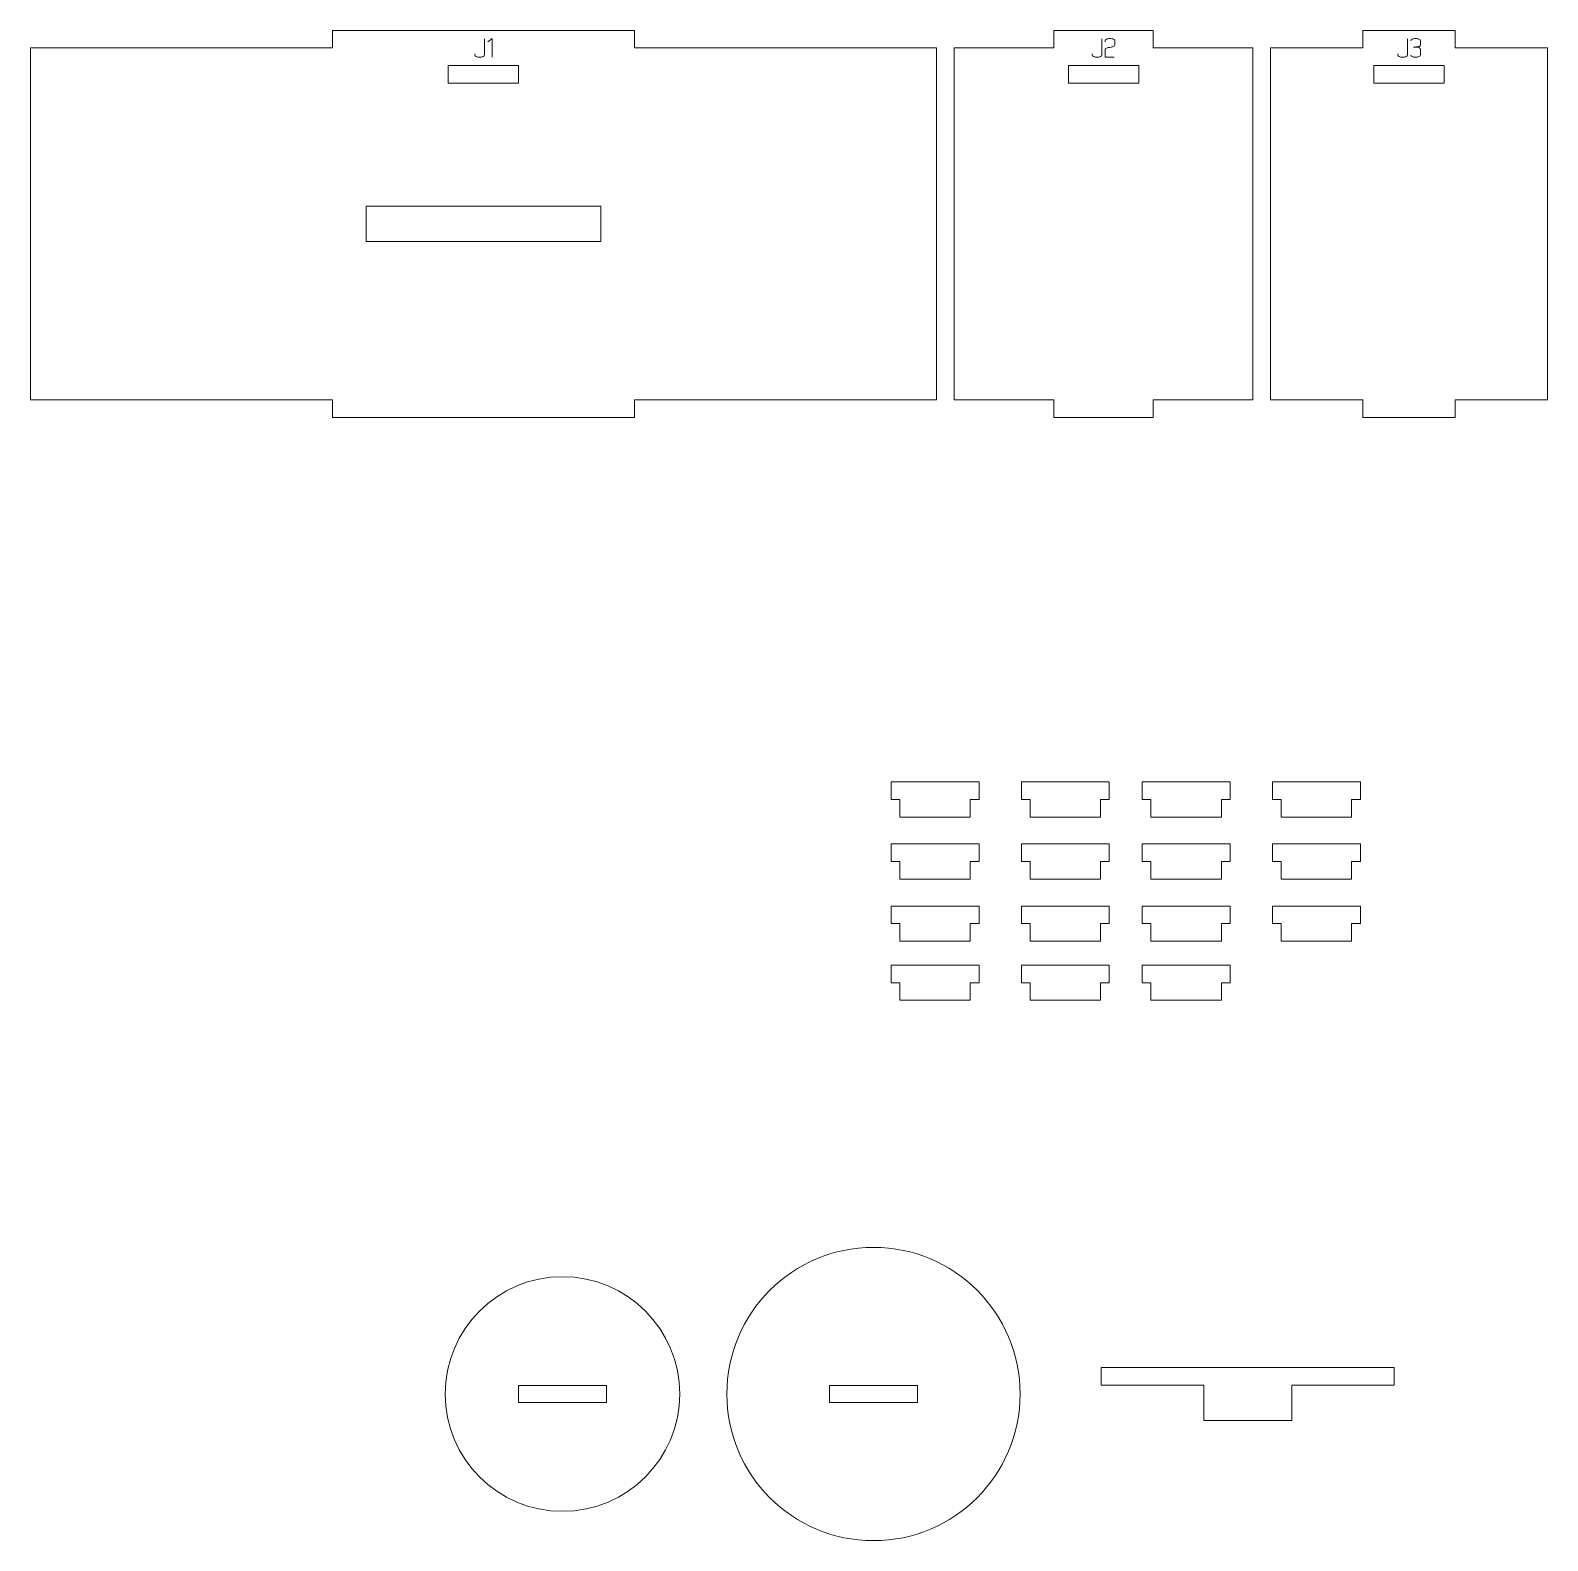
# Model space of a CAD drawing. Header units: centimetres. Extents: x -250 to 250, y -508 to 508.
# Drawn here: x -249.99 to -224.12, y -287.93 to -262.18 of the extents above; entities that cross this region are included whole.
import ezdxf

# ---------------------------------------------------------------- set-up
doc = ezdxf.new("R2010")
doc.units = ezdxf.units.CM
doc.header["$MEASUREMENT"] = 0
doc.layers.add('Capa 1', color=7, linetype='Continuous')

msp = doc.modelspace()

# ---------------------------------------------------------------- hatches: boundary and pattern name
at = {"layer": 'Capa 1', "true_color": 0x3e4095}
h = msp.add_hatch(color=175, dxfattribs=at)
edge = h.paths.add_edge_path()
edge.add_spline(control_points=[(-242.40818, -262.57969), (-242.40818, -262.57969), (-242.40818, -262.60216), (-242.40818, -262.60216), (-242.40818, -262.61194), (-242.40031, -262.62027), (-242.38456, -262.62715), (-242.36882, -262.63403), (-242.34917, -262.63747), (-242.32563, -262.63747), (-242.30209, -262.63747), (-242.28244, -262.63403), (-242.2667, -262.62715), (-242.25095, -262.62027), (-242.24308, -262.61194), (-242.24308, -262.60216), (-242.24308, -262.60216), (-242.24308, -262.3224), (-242.24308, -262.3224), (-242.24308, -262.3224), (-242.24308, -262.60216), (-242.24308, -262.60216), (-242.24308, -262.61194), (-242.25095, -262.62027), (-242.2667, -262.62715), (-242.28244, -262.63403), (-242.30209, -262.63747), (-242.32563, -262.63747), (-242.34917, -262.63747), (-242.36882, -262.63403), (-242.38456, -262.62715), (-242.40031, -262.62027), (-242.40818, -262.61194), (-242.40818, -262.60216), (-242.40818, -262.60216), (-242.40818, -262.57969), (-242.40818, -262.57969)], knot_values=[0, 0, 0, 0, 0.08333333, 0.08333333, 0.08333333, 0.16666667, 0.16666667, 0.16666667, 0.25, 0.25, 0.25, 0.33333333, 0.33333333, 0.33333333, 0.41666667, 0.41666667, 0.41666667, 0.5, 0.5, 0.5, 0.58333333, 0.58333333, 0.58333333, 0.66666667, 0.66666667, 0.66666667, 0.75, 0.75, 0.75, 0.83333333, 0.83333333, 0.83333333, 0.91666667, 0.91666667, 0.91666667, 1, 1, 1, 1], degree=3, periodic=1)
h = msp.add_hatch(color=175, dxfattribs=at)
edge = h.paths.add_edge_path()
edge.add_spline(control_points=[(-242.11192, -262.32057), (-242.11192, -262.32057), (-242.18805, -262.37331), (-242.18805, -262.37331), (-242.18805, -262.37331), (-242.11192, -262.32057), (-242.11192, -262.32057), (-242.11192, -262.32057), (-242.11192, -262.63747), (-242.11192, -262.63747), (-242.11192, -262.63747), (-242.11192, -262.32057), (-242.11192, -262.32057)], knot_values=[0, 0, 0, 0, 0.25, 0.25, 0.25, 0.5, 0.5, 0.5, 0.75, 0.75, 0.75, 1, 1, 1, 1], degree=3, periodic=1)
h = msp.add_hatch(color=175, dxfattribs=at)
edge = h.paths.add_edge_path()
edge.add_spline(control_points=[(-231.88144, -262.57969), (-231.88144, -262.57969), (-231.88144, -262.60216), (-231.88144, -262.60216), (-231.88144, -262.61194), (-231.87357, -262.62027), (-231.85782, -262.62715), (-231.84208, -262.63403), (-231.82243, -262.63747), (-231.79889, -262.63747), (-231.77535, -262.63747), (-231.7557, -262.63403), (-231.73996, -262.62715), (-231.72421, -262.62027), (-231.71634, -262.61194), (-231.71634, -262.60216), (-231.71634, -262.60216), (-231.71634, -262.3224), (-231.71634, -262.3224), (-231.71634, -262.3224), (-231.71634, -262.60216), (-231.71634, -262.60216), (-231.71634, -262.61194), (-231.72421, -262.62027), (-231.73996, -262.62715), (-231.7557, -262.63403), (-231.77535, -262.63747), (-231.79889, -262.63747), (-231.82243, -262.63747), (-231.84208, -262.63403), (-231.85782, -262.62715), (-231.87357, -262.62027), (-231.88144, -262.61194), (-231.88144, -262.60216), (-231.88144, -262.60216), (-231.88144, -262.57969), (-231.88144, -262.57969)], knot_values=[0, 0, 0, 0, 0.08333333, 0.08333333, 0.08333333, 0.16666667, 0.16666667, 0.16666667, 0.25, 0.25, 0.25, 0.33333333, 0.33333333, 0.33333333, 0.41666667, 0.41666667, 0.41666667, 0.5, 0.5, 0.5, 0.58333333, 0.58333333, 0.58333333, 0.66666667, 0.66666667, 0.66666667, 0.75, 0.75, 0.75, 0.83333333, 0.83333333, 0.83333333, 0.91666667, 0.91666667, 0.91666667, 1, 1, 1, 1], degree=3, periodic=1)
h = msp.add_hatch(color=175, dxfattribs=at)
edge = h.paths.add_edge_path()
edge.add_spline(control_points=[(-231.66177, -262.63747), (-231.66177, -262.63747), (-231.66177, -262.50493), (-231.66177, -262.50493), (-231.66085, -262.49301), (-231.65, -262.48384), (-231.62921, -262.47742), (-231.62065, -262.4768), (-231.61247, -262.47581), (-231.60467, -262.47443), (-231.59688, -262.47306), (-231.589, -262.47161), (-231.58105, -262.47008), (-231.56638, -262.46763), (-231.55514, -262.46564), (-231.54735, -262.46412), (-231.53955, -262.46259), (-231.53198, -262.4606), (-231.52464, -262.45815), (-231.50569, -262.45112), (-231.49621, -262.4421), (-231.49621, -262.4311), (-231.49621, -262.4311), (-231.49621, -262.35634), (-231.49621, -262.35634), (-231.49621, -262.34656), (-231.50408, -262.33823), (-231.51983, -262.33135), (-231.53557, -262.32447), (-231.55522, -262.32103), (-231.57876, -262.32103), (-231.6023, -262.32103), (-231.62195, -262.32447), (-231.63769, -262.33135), (-231.65344, -262.33823), (-231.66131, -262.34656), (-231.66131, -262.35634), (-231.66131, -262.35634), (-231.66131, -262.37881), (-231.66131, -262.37881), (-231.66131, -262.37881), (-231.66131, -262.35634), (-231.66131, -262.35634), (-231.66131, -262.34656), (-231.65344, -262.33823), (-231.63769, -262.33135), (-231.62195, -262.32447), (-231.6023, -262.32103), (-231.57876, -262.32103), (-231.55522, -262.32103), (-231.53557, -262.32447), (-231.51983, -262.33135), (-231.50408, -262.33823), (-231.49621, -262.34656), (-231.49621, -262.35634), (-231.49621, -262.35634), (-231.49621, -262.4311), (-231.49621, -262.4311), (-231.49621, -262.4421), (-231.50569, -262.45112), (-231.52464, -262.45815), (-231.53198, -262.4606), (-231.53955, -262.46259), (-231.54735, -262.46412), (-231.55514, -262.46564), (-231.56638, -262.46763), (-231.58105, -262.47008), (-231.589, -262.47161), (-231.59688, -262.47306), (-231.60467, -262.47443), (-231.61247, -262.47581), (-231.62065, -262.4768), (-231.62921, -262.47742), (-231.65, -262.48384), (-231.66085, -262.49301), (-231.66177, -262.50493), (-231.66177, -262.50493), (-231.66177, -262.63747), (-231.66177, -262.63747), (-231.66177, -262.63747), (-231.50492, -262.63747), (-231.50492, -262.63747), (-231.50492, -262.63747), (-231.66177, -262.63747), (-231.66177, -262.63747)], knot_values=[0, 0, 0, 0, 0.03571429, 0.03571429, 0.03571429, 0.07142857, 0.07142857, 0.07142857, 0.10714286, 0.10714286, 0.10714286, 0.14285714, 0.14285714, 0.14285714, 0.17857143, 0.17857143, 0.17857143, 0.21428571, 0.21428571, 0.21428571, 0.25, 0.25, 0.25, 0.28571429, 0.28571429, 0.28571429, 0.32142857, 0.32142857, 0.32142857, 0.35714286, 0.35714286, 0.35714286, 0.39285714, 0.39285714, 0.39285714, 0.42857143, 0.42857143, 0.42857143, 0.46428571, 0.46428571, 0.46428571, 0.5, 0.5, 0.5, 0.53571429, 0.53571429, 0.53571429, 0.57142857, 0.57142857, 0.57142857, 0.60714286, 0.60714286, 0.60714286, 0.64285714, 0.64285714, 0.64285714, 0.67857143, 0.67857143, 0.67857143, 0.71428571, 0.71428571, 0.71428571, 0.75, 0.75, 0.75, 0.78571429, 0.78571429, 0.78571429, 0.82142857, 0.82142857, 0.82142857, 0.85714286, 0.85714286, 0.85714286, 0.89285714, 0.89285714, 0.89285714, 0.92857143, 0.92857143, 0.92857143, 0.96428571, 0.96428571, 0.96428571, 1, 1, 1, 1], degree=3, periodic=1)
h = msp.add_hatch(color=175, dxfattribs=at)
edge = h.paths.add_edge_path()
edge.add_spline(control_points=[(-226.67266, -262.57969), (-226.67266, -262.57969), (-226.67266, -262.60216), (-226.67266, -262.60216), (-226.67266, -262.61194), (-226.66479, -262.62027), (-226.64904, -262.62715), (-226.6333, -262.63403), (-226.61365, -262.63747), (-226.59011, -262.63747), (-226.56657, -262.63747), (-226.54692, -262.63403), (-226.53118, -262.62715), (-226.51543, -262.62027), (-226.50756, -262.61194), (-226.50756, -262.60216), (-226.50756, -262.60216), (-226.50756, -262.3224), (-226.50756, -262.3224), (-226.50756, -262.3224), (-226.50756, -262.60216), (-226.50756, -262.60216), (-226.50756, -262.61194), (-226.51543, -262.62027), (-226.53118, -262.62715), (-226.54692, -262.63403), (-226.56657, -262.63747), (-226.59011, -262.63747), (-226.61365, -262.63747), (-226.6333, -262.63403), (-226.64904, -262.62715), (-226.66479, -262.62027), (-226.67266, -262.61194), (-226.67266, -262.60216), (-226.67266, -262.60216), (-226.67266, -262.57969), (-226.67266, -262.57969)], knot_values=[0, 0, 0, 0, 0.08333333, 0.08333333, 0.08333333, 0.16666667, 0.16666667, 0.16666667, 0.25, 0.25, 0.25, 0.33333333, 0.33333333, 0.33333333, 0.41666667, 0.41666667, 0.41666667, 0.5, 0.5, 0.5, 0.58333333, 0.58333333, 0.58333333, 0.66666667, 0.66666667, 0.66666667, 0.75, 0.75, 0.75, 0.83333333, 0.83333333, 0.83333333, 0.91666667, 0.91666667, 0.91666667, 1, 1, 1, 1], degree=3, periodic=1)
h = msp.add_hatch(color=175, dxfattribs=at)
edge = h.paths.add_edge_path()
edge.add_spline(control_points=[(-226.36998, -262.63747), (-226.39352, -262.63747), (-226.41317, -262.63403), (-226.42891, -262.62715), (-226.44466, -262.62027), (-226.45253, -262.61194), (-226.45253, -262.60216), (-226.45253, -262.61194), (-226.44466, -262.62027), (-226.42891, -262.62715), (-226.41317, -262.63403), (-226.39352, -262.63747), (-226.36998, -262.63747), (-226.34644, -262.63747), (-226.32679, -262.63403), (-226.31105, -262.62715), (-226.2953, -262.62027), (-226.28743, -262.61194), (-226.28743, -262.60216), (-226.28743, -262.60216), (-226.28743, -262.49897), (-226.28743, -262.49897), (-226.28743, -262.49071), (-226.29309, -262.48353), (-226.3044, -262.47742), (-226.31571, -262.4713), (-226.34888, -262.46717), (-226.40392, -262.46503), (-226.34919, -262.46167), (-226.31632, -262.45769), (-226.30532, -262.45311), (-226.29431, -262.44852), (-226.28835, -262.44103), (-226.28743, -262.43064), (-226.28743, -262.43064), (-226.28743, -262.35634), (-226.28743, -262.35634), (-226.28743, -262.34656), (-226.2953, -262.33823), (-226.31105, -262.33135), (-226.32679, -262.32447), (-226.34644, -262.32103), (-226.36998, -262.32103), (-226.39352, -262.32103), (-226.41317, -262.32447), (-226.42891, -262.33135), (-226.44466, -262.33823), (-226.45253, -262.34656), (-226.45253, -262.35634), (-226.45253, -262.34656), (-226.44466, -262.33823), (-226.42891, -262.33135), (-226.41317, -262.32447), (-226.39352, -262.32103), (-226.36998, -262.32103), (-226.34644, -262.32103), (-226.32679, -262.32447), (-226.31105, -262.33135), (-226.2953, -262.33823), (-226.28743, -262.34656), (-226.28743, -262.35634), (-226.28743, -262.35634), (-226.28743, -262.43064), (-226.28743, -262.43064), (-226.28835, -262.44103), (-226.29431, -262.44852), (-226.30532, -262.45311), (-226.31632, -262.45769), (-226.34919, -262.46167), (-226.40392, -262.46503), (-226.34888, -262.46717), (-226.31571, -262.4713), (-226.3044, -262.47742), (-226.29309, -262.48353), (-226.28743, -262.49071), (-226.28743, -262.49897), (-226.28743, -262.49897), (-226.28743, -262.60216), (-226.28743, -262.60216), (-226.28743, -262.61194), (-226.2953, -262.62027), (-226.31105, -262.62715), (-226.32679, -262.63403), (-226.34644, -262.63747), (-226.36998, -262.63747)], knot_values=[0, 0, 0, 0, 0.03571429, 0.03571429, 0.03571429, 0.07142857, 0.07142857, 0.07142857, 0.10714286, 0.10714286, 0.10714286, 0.14285714, 0.14285714, 0.14285714, 0.17857143, 0.17857143, 0.17857143, 0.21428571, 0.21428571, 0.21428571, 0.25, 0.25, 0.25, 0.28571429, 0.28571429, 0.28571429, 0.32142857, 0.32142857, 0.32142857, 0.35714286, 0.35714286, 0.35714286, 0.39285714, 0.39285714, 0.39285714, 0.42857143, 0.42857143, 0.42857143, 0.46428571, 0.46428571, 0.46428571, 0.5, 0.5, 0.5, 0.53571429, 0.53571429, 0.53571429, 0.57142857, 0.57142857, 0.57142857, 0.60714286, 0.60714286, 0.60714286, 0.64285714, 0.64285714, 0.64285714, 0.67857143, 0.67857143, 0.67857143, 0.71428571, 0.71428571, 0.71428571, 0.75, 0.75, 0.75, 0.78571429, 0.78571429, 0.78571429, 0.82142857, 0.82142857, 0.82142857, 0.85714286, 0.85714286, 0.85714286, 0.89285714, 0.89285714, 0.89285714, 0.92857143, 0.92857143, 0.92857143, 0.96428571, 0.96428571, 0.96428571, 1, 1, 1, 1], degree=3, periodic=1)

# ---------------------------------------------------------------- linework, layer by layer
at = {"layer": 'Capa 1', "color": 240, "lineweight": 9}
for points, knots in [([(-249.98503, -262.48027), (-249.98503, -262.48027), (-249.98503, -268.48027), (-249.98503, -268.48027), (-249.98503, -268.48027), (-244.83504, -268.48027), (-244.83504, -268.48027), (-244.83504, -268.48027), (-244.83504, -268.78027), (-244.83504, -268.78027), (-244.83504, -268.78027), (-239.68506, -268.78027), (-239.68506, -268.78027), (-239.68506, -268.78027), (-239.68506, -268.48027), (-239.68506, -268.48027), (-239.68506, -268.48027), (-234.53507, -268.48027), (-234.53507, -268.48027), (-234.53507, -268.48027), (-234.53507, -262.48027), (-234.53507, -262.48027), (-234.53507, -262.48027), (-239.68506, -262.48027), (-239.68506, -262.48027), (-239.68506, -262.48027), (-239.68506, -262.18027), (-239.68506, -262.18027), (-239.68506, -262.18027), (-244.83504, -262.18027), (-244.83504, -262.18027), (-244.83504, -262.18027), (-244.83504, -262.48027), (-244.83504, -262.48027), (-244.83504, -262.48027), (-249.98503, -262.48027), (-249.98503, -262.48027)], [0, 0, 0, 0, 0.08333333, 0.08333333, 0.08333333, 0.16666667, 0.16666667, 0.16666667, 0.25, 0.25, 0.25, 0.33333333, 0.33333333, 0.33333333, 0.41666667, 0.41666667, 0.41666667, 0.5, 0.5, 0.5, 0.58333333, 0.58333333, 0.58333333, 0.66666667, 0.66666667, 0.66666667, 0.75, 0.75, 0.75, 0.83333333, 0.83333333, 0.83333333, 0.91666667, 0.91666667, 0.91666667, 1, 1, 1, 1]), ([(-234.23507, -262.48027), (-234.23507, -262.48027), (-234.23507, -268.48027), (-234.23507, -268.48027), (-234.23507, -268.48027), (-232.53757, -268.48027), (-232.53757, -268.48027), (-232.53757, -268.48027), (-232.53757, -268.78027), (-232.53757, -268.78027), (-232.53757, -268.78027), (-230.84008, -268.78027), (-230.84008, -268.78027), (-230.84008, -268.78027), (-230.84008, -268.48027), (-230.84008, -268.48027), (-230.84008, -268.48027), (-229.14258, -268.48027), (-229.14258, -268.48027), (-229.14258, -268.48027), (-229.14258, -262.48027), (-229.14258, -262.48027), (-229.14258, -262.48027), (-230.84008, -262.48027), (-230.84008, -262.48027), (-230.84008, -262.48027), (-230.84008, -262.18027), (-230.84008, -262.18027), (-230.84008, -262.18027), (-232.53757, -262.18027), (-232.53757, -262.18027), (-232.53757, -262.18027), (-232.53757, -262.48027), (-232.53757, -262.48027), (-232.53757, -262.48027), (-234.23507, -262.48027), (-234.23507, -262.48027)], [0, 0, 0, 0, 0.08333333, 0.08333333, 0.08333333, 0.16666667, 0.16666667, 0.16666667, 0.25, 0.25, 0.25, 0.33333333, 0.33333333, 0.33333333, 0.41666667, 0.41666667, 0.41666667, 0.5, 0.5, 0.5, 0.58333333, 0.58333333, 0.58333333, 0.66666667, 0.66666667, 0.66666667, 0.75, 0.75, 0.75, 0.83333333, 0.83333333, 0.83333333, 0.91666667, 0.91666667, 0.91666667, 1, 1, 1, 1]), ([(-228.84258, -262.48027), (-228.84258, -262.48027), (-228.84258, -268.48027), (-228.84258, -268.48027), (-228.84258, -268.48027), (-227.26756, -268.48027), (-227.26756, -268.48027), (-227.26756, -268.48027), (-227.26756, -268.78027), (-227.26756, -268.78027), (-227.26756, -268.78027), (-225.69253, -268.78027), (-225.69253, -268.78027), (-225.69253, -268.78027), (-225.69253, -268.48027), (-225.69253, -268.48027), (-225.69253, -268.48027), (-224.11751, -268.48027), (-224.11751, -268.48027), (-224.11751, -268.48027), (-224.11751, -262.48027), (-224.11751, -262.48027), (-224.11751, -262.48027), (-225.69253, -262.48027), (-225.69253, -262.48027), (-225.69253, -262.48027), (-225.69253, -262.18027), (-225.69253, -262.18027), (-225.69253, -262.18027), (-227.26756, -262.18027), (-227.26756, -262.18027), (-227.26756, -262.18027), (-227.26756, -262.48027), (-227.26756, -262.48027), (-227.26756, -262.48027), (-228.84258, -262.48027), (-228.84258, -262.48027)], [0, 0, 0, 0, 0.08333333, 0.08333333, 0.08333333, 0.16666667, 0.16666667, 0.16666667, 0.25, 0.25, 0.25, 0.33333333, 0.33333333, 0.33333333, 0.41666667, 0.41666667, 0.41666667, 0.5, 0.5, 0.5, 0.58333333, 0.58333333, 0.58333333, 0.66666667, 0.66666667, 0.66666667, 0.75, 0.75, 0.75, 0.83333333, 0.83333333, 0.83333333, 0.91666667, 0.91666667, 0.91666667, 1, 1, 1, 1]), ([(-242.86005, -263.08), (-242.86005, -263.08), (-241.66005, -263.08), (-241.66005, -263.08), (-241.66005, -263.08), (-241.66005, -262.78), (-241.66005, -262.78), (-241.66005, -262.78), (-242.86005, -262.78), (-242.86005, -262.78), (-242.86005, -262.78), (-242.86005, -263.08), (-242.86005, -263.08)], [0, 0, 0, 0, 0.25, 0.25, 0.25, 0.5, 0.5, 0.5, 0.75, 0.75, 0.75, 1, 1, 1, 1]), ([(-232.28882, -263.08), (-232.28882, -263.08), (-231.08882, -263.08), (-231.08882, -263.08), (-231.08882, -263.08), (-231.08882, -262.78), (-231.08882, -262.78), (-231.08882, -262.78), (-232.28882, -262.78), (-232.28882, -262.78), (-232.28882, -262.78), (-232.28882, -263.08), (-232.28882, -263.08)], [0, 0, 0, 0, 0.25, 0.25, 0.25, 0.5, 0.5, 0.5, 0.75, 0.75, 0.75, 1, 1, 1, 1]), ([(-227.08004, -263.08), (-227.08004, -263.08), (-225.88004, -263.08), (-225.88004, -263.08), (-225.88004, -263.08), (-225.88004, -262.78), (-225.88004, -262.78), (-225.88004, -262.78), (-227.08004, -262.78), (-227.08004, -262.78), (-227.08004, -262.78), (-227.08004, -263.08), (-227.08004, -263.08)], [0, 0, 0, 0, 0.25, 0.25, 0.25, 0.5, 0.5, 0.5, 0.75, 0.75, 0.75, 1, 1, 1, 1]), ([(-244.26005, -265.18027), (-244.26005, -265.18027), (-240.26005, -265.18027), (-240.26005, -265.18027), (-240.26005, -265.18027), (-240.26005, -265.78027), (-240.26005, -265.78027), (-240.26005, -265.78027), (-244.26005, -265.78027), (-244.26005, -265.78027), (-244.26005, -265.78027), (-244.26005, -265.18027), (-244.26005, -265.18027)], [0, 0, 0, 0, 0.25, 0.25, 0.25, 0.5, 0.5, 0.5, 0.75, 0.75, 0.75, 1, 1, 1, 1]), ([(-233.96067, -275.29232), (-233.96067, -275.29232), (-233.96067, -275.59232), (-233.96067, -275.59232), (-233.96067, -275.59232), (-235.16067, -275.59232), (-235.16067, -275.59232), (-235.16067, -275.59232), (-235.16067, -275.29232), (-235.16067, -275.29232), (-235.16067, -275.29232), (-235.31067, -275.29232), (-235.31067, -275.29232), (-235.31067, -275.29232), (-235.31067, -274.99232), (-235.31067, -274.99232), (-235.31067, -274.99232), (-233.81067, -274.99232), (-233.81067, -274.99232), (-233.81067, -274.99232), (-233.81067, -275.29232), (-233.81067, -275.29232), (-233.81067, -275.29232), (-233.96067, -275.29232), (-233.96067, -275.29232)], [0, 0, 0, 0, 0.125, 0.125, 0.125, 0.25, 0.25, 0.25, 0.375, 0.375, 0.375, 0.5, 0.5, 0.5, 0.625, 0.625, 0.625, 0.75, 0.75, 0.75, 0.875, 0.875, 0.875, 1, 1, 1, 1]), ([(-231.74034, -275.29232), (-231.74034, -275.29232), (-231.74034, -275.59232), (-231.74034, -275.59232), (-231.74034, -275.59232), (-232.94034, -275.59232), (-232.94034, -275.59232), (-232.94034, -275.59232), (-232.94034, -275.29232), (-232.94034, -275.29232), (-232.94034, -275.29232), (-233.09034, -275.29232), (-233.09034, -275.29232), (-233.09034, -275.29232), (-233.09034, -274.99232), (-233.09034, -274.99232), (-233.09034, -274.99232), (-231.59034, -274.99232), (-231.59034, -274.99232), (-231.59034, -274.99232), (-231.59034, -275.29232), (-231.59034, -275.29232), (-231.59034, -275.29232), (-231.74034, -275.29232), (-231.74034, -275.29232)], [0, 0, 0, 0, 0.125, 0.125, 0.125, 0.25, 0.25, 0.25, 0.375, 0.375, 0.375, 0.5, 0.5, 0.5, 0.625, 0.625, 0.625, 0.75, 0.75, 0.75, 0.875, 0.875, 0.875, 1, 1, 1, 1]), ([(-229.68042, -275.29232), (-229.68042, -275.29232), (-229.68042, -275.59232), (-229.68042, -275.59232), (-229.68042, -275.59232), (-230.88042, -275.59232), (-230.88042, -275.59232), (-230.88042, -275.59232), (-230.88042, -275.29232), (-230.88042, -275.29232), (-230.88042, -275.29232), (-231.03042, -275.29232), (-231.03042, -275.29232), (-231.03042, -275.29232), (-231.03042, -274.99232), (-231.03042, -274.99232), (-231.03042, -274.99232), (-229.53042, -274.99232), (-229.53042, -274.99232), (-229.53042, -274.99232), (-229.53042, -275.29232), (-229.53042, -275.29232), (-229.53042, -275.29232), (-229.68042, -275.29232), (-229.68042, -275.29232)], [0, 0, 0, 0, 0.125, 0.125, 0.125, 0.25, 0.25, 0.25, 0.375, 0.375, 0.375, 0.5, 0.5, 0.5, 0.625, 0.625, 0.625, 0.75, 0.75, 0.75, 0.875, 0.875, 0.875, 1, 1, 1, 1]), ([(-227.46009, -275.29232), (-227.46009, -275.29232), (-227.46009, -275.59232), (-227.46009, -275.59232), (-227.46009, -275.59232), (-228.66009, -275.59232), (-228.66009, -275.59232), (-228.66009, -275.59232), (-228.66009, -275.29232), (-228.66009, -275.29232), (-228.66009, -275.29232), (-228.81009, -275.29232), (-228.81009, -275.29232), (-228.81009, -275.29232), (-228.81009, -274.99232), (-228.81009, -274.99232), (-228.81009, -274.99232), (-227.31009, -274.99232), (-227.31009, -274.99232), (-227.31009, -274.99232), (-227.31009, -275.29232), (-227.31009, -275.29232), (-227.31009, -275.29232), (-227.46009, -275.29232), (-227.46009, -275.29232)], [0, 0, 0, 0, 0.125, 0.125, 0.125, 0.25, 0.25, 0.25, 0.375, 0.375, 0.375, 0.5, 0.5, 0.5, 0.625, 0.625, 0.625, 0.75, 0.75, 0.75, 0.875, 0.875, 0.875, 1, 1, 1, 1]), ([(-233.96067, -276.34812), (-233.96067, -276.34812), (-233.96067, -276.64812), (-233.96067, -276.64812), (-233.96067, -276.64812), (-235.16067, -276.64812), (-235.16067, -276.64812), (-235.16067, -276.64812), (-235.16067, -276.34812), (-235.16067, -276.34812), (-235.16067, -276.34812), (-235.31067, -276.34812), (-235.31067, -276.34812), (-235.31067, -276.34812), (-235.31067, -276.04812), (-235.31067, -276.04812), (-235.31067, -276.04812), (-233.81067, -276.04812), (-233.81067, -276.04812), (-233.81067, -276.04812), (-233.81067, -276.34812), (-233.81067, -276.34812), (-233.81067, -276.34812), (-233.96067, -276.34812), (-233.96067, -276.34812)], [0, 0, 0, 0, 0.125, 0.125, 0.125, 0.25, 0.25, 0.25, 0.375, 0.375, 0.375, 0.5, 0.5, 0.5, 0.625, 0.625, 0.625, 0.75, 0.75, 0.75, 0.875, 0.875, 0.875, 1, 1, 1, 1]), ([(-231.74034, -276.34812), (-231.74034, -276.34812), (-231.74034, -276.64812), (-231.74034, -276.64812), (-231.74034, -276.64812), (-232.94034, -276.64812), (-232.94034, -276.64812), (-232.94034, -276.64812), (-232.94034, -276.34812), (-232.94034, -276.34812), (-232.94034, -276.34812), (-233.09034, -276.34812), (-233.09034, -276.34812), (-233.09034, -276.34812), (-233.09034, -276.04812), (-233.09034, -276.04812), (-233.09034, -276.04812), (-231.59034, -276.04812), (-231.59034, -276.04812), (-231.59034, -276.04812), (-231.59034, -276.34812), (-231.59034, -276.34812), (-231.59034, -276.34812), (-231.74034, -276.34812), (-231.74034, -276.34812)], [0, 0, 0, 0, 0.125, 0.125, 0.125, 0.25, 0.25, 0.25, 0.375, 0.375, 0.375, 0.5, 0.5, 0.5, 0.625, 0.625, 0.625, 0.75, 0.75, 0.75, 0.875, 0.875, 0.875, 1, 1, 1, 1]), ([(-229.68042, -276.34812), (-229.68042, -276.34812), (-229.68042, -276.64812), (-229.68042, -276.64812), (-229.68042, -276.64812), (-230.88042, -276.64812), (-230.88042, -276.64812), (-230.88042, -276.64812), (-230.88042, -276.34812), (-230.88042, -276.34812), (-230.88042, -276.34812), (-231.03042, -276.34812), (-231.03042, -276.34812), (-231.03042, -276.34812), (-231.03042, -276.04812), (-231.03042, -276.04812), (-231.03042, -276.04812), (-229.53042, -276.04812), (-229.53042, -276.04812), (-229.53042, -276.04812), (-229.53042, -276.34812), (-229.53042, -276.34812), (-229.53042, -276.34812), (-229.68042, -276.34812), (-229.68042, -276.34812)], [0, 0, 0, 0, 0.125, 0.125, 0.125, 0.25, 0.25, 0.25, 0.375, 0.375, 0.375, 0.5, 0.5, 0.5, 0.625, 0.625, 0.625, 0.75, 0.75, 0.75, 0.875, 0.875, 0.875, 1, 1, 1, 1]), ([(-227.46009, -276.34812), (-227.46009, -276.34812), (-227.46009, -276.64812), (-227.46009, -276.64812), (-227.46009, -276.64812), (-228.66009, -276.64812), (-228.66009, -276.64812), (-228.66009, -276.64812), (-228.66009, -276.34812), (-228.66009, -276.34812), (-228.66009, -276.34812), (-228.81009, -276.34812), (-228.81009, -276.34812), (-228.81009, -276.34812), (-228.81009, -276.04812), (-228.81009, -276.04812), (-228.81009, -276.04812), (-227.31009, -276.04812), (-227.31009, -276.04812), (-227.31009, -276.04812), (-227.31009, -276.34812), (-227.31009, -276.34812), (-227.31009, -276.34812), (-227.46009, -276.34812), (-227.46009, -276.34812)], [0, 0, 0, 0, 0.125, 0.125, 0.125, 0.25, 0.25, 0.25, 0.375, 0.375, 0.375, 0.5, 0.5, 0.5, 0.625, 0.625, 0.625, 0.75, 0.75, 0.75, 0.875, 0.875, 0.875, 1, 1, 1, 1]), ([(-233.96067, -277.40899), (-233.96067, -277.40899), (-233.96067, -277.70899), (-233.96067, -277.70899), (-233.96067, -277.70899), (-235.16067, -277.70899), (-235.16067, -277.70899), (-235.16067, -277.70899), (-235.16067, -277.40899), (-235.16067, -277.40899), (-235.16067, -277.40899), (-235.31067, -277.40899), (-235.31067, -277.40899), (-235.31067, -277.40899), (-235.31067, -277.10899), (-235.31067, -277.10899), (-235.31067, -277.10899), (-233.81067, -277.10899), (-233.81067, -277.10899), (-233.81067, -277.10899), (-233.81067, -277.40899), (-233.81067, -277.40899), (-233.81067, -277.40899), (-233.96067, -277.40899), (-233.96067, -277.40899)], [0, 0, 0, 0, 0.125, 0.125, 0.125, 0.25, 0.25, 0.25, 0.375, 0.375, 0.375, 0.5, 0.5, 0.5, 0.625, 0.625, 0.625, 0.75, 0.75, 0.75, 0.875, 0.875, 0.875, 1, 1, 1, 1]), ([(-231.74034, -277.40899), (-231.74034, -277.40899), (-231.74034, -277.70899), (-231.74034, -277.70899), (-231.74034, -277.70899), (-232.94034, -277.70899), (-232.94034, -277.70899), (-232.94034, -277.70899), (-232.94034, -277.40899), (-232.94034, -277.40899), (-232.94034, -277.40899), (-233.09034, -277.40899), (-233.09034, -277.40899), (-233.09034, -277.40899), (-233.09034, -277.10899), (-233.09034, -277.10899), (-233.09034, -277.10899), (-231.59034, -277.10899), (-231.59034, -277.10899), (-231.59034, -277.10899), (-231.59034, -277.40899), (-231.59034, -277.40899), (-231.59034, -277.40899), (-231.74034, -277.40899), (-231.74034, -277.40899)], [0, 0, 0, 0, 0.125, 0.125, 0.125, 0.25, 0.25, 0.25, 0.375, 0.375, 0.375, 0.5, 0.5, 0.5, 0.625, 0.625, 0.625, 0.75, 0.75, 0.75, 0.875, 0.875, 0.875, 1, 1, 1, 1]), ([(-229.68042, -277.40899), (-229.68042, -277.40899), (-229.68042, -277.70899), (-229.68042, -277.70899), (-229.68042, -277.70899), (-230.88042, -277.70899), (-230.88042, -277.70899), (-230.88042, -277.70899), (-230.88042, -277.40899), (-230.88042, -277.40899), (-230.88042, -277.40899), (-231.03042, -277.40899), (-231.03042, -277.40899), (-231.03042, -277.40899), (-231.03042, -277.10899), (-231.03042, -277.10899), (-231.03042, -277.10899), (-229.53042, -277.10899), (-229.53042, -277.10899), (-229.53042, -277.10899), (-229.53042, -277.40899), (-229.53042, -277.40899), (-229.53042, -277.40899), (-229.68042, -277.40899), (-229.68042, -277.40899)], [0, 0, 0, 0, 0.125, 0.125, 0.125, 0.25, 0.25, 0.25, 0.375, 0.375, 0.375, 0.5, 0.5, 0.5, 0.625, 0.625, 0.625, 0.75, 0.75, 0.75, 0.875, 0.875, 0.875, 1, 1, 1, 1]), ([(-227.46009, -277.40899), (-227.46009, -277.40899), (-227.46009, -277.70899), (-227.46009, -277.70899), (-227.46009, -277.70899), (-228.66009, -277.70899), (-228.66009, -277.70899), (-228.66009, -277.70899), (-228.66009, -277.40899), (-228.66009, -277.40899), (-228.66009, -277.40899), (-228.81009, -277.40899), (-228.81009, -277.40899), (-228.81009, -277.40899), (-228.81009, -277.10899), (-228.81009, -277.10899), (-228.81009, -277.10899), (-227.31009, -277.10899), (-227.31009, -277.10899), (-227.31009, -277.10899), (-227.31009, -277.40899), (-227.31009, -277.40899), (-227.31009, -277.40899), (-227.46009, -277.40899), (-227.46009, -277.40899)], [0, 0, 0, 0, 0.125, 0.125, 0.125, 0.25, 0.25, 0.25, 0.375, 0.375, 0.375, 0.5, 0.5, 0.5, 0.625, 0.625, 0.625, 0.75, 0.75, 0.75, 0.875, 0.875, 0.875, 1, 1, 1, 1]), ([(-233.96067, -278.41539), (-233.96067, -278.41539), (-233.96067, -278.71539), (-233.96067, -278.71539), (-233.96067, -278.71539), (-235.16067, -278.71539), (-235.16067, -278.71539), (-235.16067, -278.71539), (-235.16067, -278.41539), (-235.16067, -278.41539), (-235.16067, -278.41539), (-235.31067, -278.41539), (-235.31067, -278.41539), (-235.31067, -278.41539), (-235.31067, -278.11539), (-235.31067, -278.11539), (-235.31067, -278.11539), (-233.81067, -278.11539), (-233.81067, -278.11539), (-233.81067, -278.11539), (-233.81067, -278.41539), (-233.81067, -278.41539), (-233.81067, -278.41539), (-233.96067, -278.41539), (-233.96067, -278.41539)], [0, 0, 0, 0, 0.125, 0.125, 0.125, 0.25, 0.25, 0.25, 0.375, 0.375, 0.375, 0.5, 0.5, 0.5, 0.625, 0.625, 0.625, 0.75, 0.75, 0.75, 0.875, 0.875, 0.875, 1, 1, 1, 1]), ([(-231.74034, -278.41539), (-231.74034, -278.41539), (-231.74034, -278.71539), (-231.74034, -278.71539), (-231.74034, -278.71539), (-232.94034, -278.71539), (-232.94034, -278.71539), (-232.94034, -278.71539), (-232.94034, -278.41539), (-232.94034, -278.41539), (-232.94034, -278.41539), (-233.09034, -278.41539), (-233.09034, -278.41539), (-233.09034, -278.41539), (-233.09034, -278.11539), (-233.09034, -278.11539), (-233.09034, -278.11539), (-231.59034, -278.11539), (-231.59034, -278.11539), (-231.59034, -278.11539), (-231.59034, -278.41539), (-231.59034, -278.41539), (-231.59034, -278.41539), (-231.74034, -278.41539), (-231.74034, -278.41539)], [0, 0, 0, 0, 0.125, 0.125, 0.125, 0.25, 0.25, 0.25, 0.375, 0.375, 0.375, 0.5, 0.5, 0.5, 0.625, 0.625, 0.625, 0.75, 0.75, 0.75, 0.875, 0.875, 0.875, 1, 1, 1, 1]), ([(-229.68042, -278.41539), (-229.68042, -278.41539), (-229.68042, -278.71539), (-229.68042, -278.71539), (-229.68042, -278.71539), (-230.88042, -278.71539), (-230.88042, -278.71539), (-230.88042, -278.71539), (-230.88042, -278.41539), (-230.88042, -278.41539), (-230.88042, -278.41539), (-231.03042, -278.41539), (-231.03042, -278.41539), (-231.03042, -278.41539), (-231.03042, -278.11539), (-231.03042, -278.11539), (-231.03042, -278.11539), (-229.53042, -278.11539), (-229.53042, -278.11539), (-229.53042, -278.11539), (-229.53042, -278.41539), (-229.53042, -278.41539), (-229.53042, -278.41539), (-229.68042, -278.41539), (-229.68042, -278.41539)], [0, 0, 0, 0, 0.125, 0.125, 0.125, 0.25, 0.25, 0.25, 0.375, 0.375, 0.375, 0.5, 0.5, 0.5, 0.625, 0.625, 0.625, 0.75, 0.75, 0.75, 0.875, 0.875, 0.875, 1, 1, 1, 1]), ([(-235.61099, -282.92728), (-234.23028, -282.92728), (-233.11099, -284.04657), (-233.11099, -285.42728), (-233.11099, -286.80799), (-234.23028, -287.92728), (-235.61099, -287.92728), (-236.9917, -287.92728), (-238.11099, -286.80799), (-238.11099, -285.42728), (-238.11099, -284.04657), (-236.9917, -282.92728), (-235.61099, -282.92728)], [0, 0, 0, 0, 0.25, 0.25, 0.25, 0.5, 0.5, 0.5, 0.75, 0.75, 0.75, 1, 1, 1, 1]), ([(-240.91365, -283.42728), (-239.80908, -283.42728), (-238.91365, -284.32271), (-238.91365, -285.42728), (-238.91365, -286.53185), (-239.80908, -287.42728), (-240.91365, -287.42728), (-242.01822, -287.42728), (-242.91365, -286.53185), (-242.91365, -285.42728), (-242.91365, -284.32271), (-242.01822, -283.42728), (-240.91365, -283.42728)], [0, 0, 0, 0, 0.25, 0.25, 0.25, 0.5, 0.5, 0.5, 0.75, 0.75, 0.75, 1, 1, 1, 1]), ([(-231.73142, -284.97728), (-231.73142, -284.97728), (-226.73142, -284.97728), (-226.73142, -284.97728), (-226.73142, -284.97728), (-226.73142, -285.27728), (-226.73142, -285.27728), (-226.73142, -285.27728), (-228.48142, -285.27728), (-228.48142, -285.27728), (-228.48142, -285.27728), (-228.48142, -285.87728), (-228.48142, -285.87728), (-228.48142, -285.87728), (-229.98142, -285.87728), (-229.98142, -285.87728), (-229.98142, -285.87728), (-229.98142, -285.27728), (-229.98142, -285.27728), (-229.98142, -285.27728), (-231.73142, -285.27728), (-231.73142, -285.27728), (-231.73142, -285.27728), (-231.73142, -284.97728), (-231.73142, -284.97728)], [0, 0, 0, 0, 0.125, 0.125, 0.125, 0.25, 0.25, 0.25, 0.375, 0.375, 0.375, 0.5, 0.5, 0.5, 0.625, 0.625, 0.625, 0.75, 0.75, 0.75, 0.875, 0.875, 0.875, 1, 1, 1, 1]), ([(-241.66365, -285.28228), (-241.66365, -285.28228), (-240.16365, -285.28228), (-240.16365, -285.28228), (-240.16365, -285.28228), (-240.16365, -285.57228), (-240.16365, -285.57228), (-240.16365, -285.57228), (-241.66365, -285.57228), (-241.66365, -285.57228), (-241.66365, -285.57228), (-241.66365, -285.28228), (-241.66365, -285.28228)], [0, 0, 0, 0, 0.25, 0.25, 0.25, 0.5, 0.5, 0.5, 0.75, 0.75, 0.75, 1, 1, 1, 1]), ([(-236.36099, -285.28228), (-236.36099, -285.28228), (-234.86099, -285.28228), (-234.86099, -285.28228), (-234.86099, -285.28228), (-234.86099, -285.57228), (-234.86099, -285.57228), (-234.86099, -285.57228), (-236.36099, -285.57228), (-236.36099, -285.57228), (-236.36099, -285.57228), (-236.36099, -285.28228), (-236.36099, -285.28228)], [0, 0, 0, 0, 0.25, 0.25, 0.25, 0.5, 0.5, 0.5, 0.75, 0.75, 0.75, 1, 1, 1, 1])]:
    msp.add_open_spline(points, degree=3, knots=knots, dxfattribs=at)
at = {"layer": 'Capa 1', "color": 114, "lineweight": 9}
for points, knots in [([(-242.40818, -262.57969), (-242.40818, -262.57969), (-242.40818, -262.60216), (-242.40818, -262.60216), (-242.40818, -262.61194), (-242.40031, -262.62027), (-242.38456, -262.62715), (-242.36882, -262.63403), (-242.34917, -262.63747), (-242.32563, -262.63747), (-242.30209, -262.63747), (-242.28244, -262.63403), (-242.2667, -262.62715), (-242.25095, -262.62027), (-242.24308, -262.61194), (-242.24308, -262.60216), (-242.24308, -262.60216), (-242.24308, -262.3224), (-242.24308, -262.3224), (-242.24308, -262.3224), (-242.24308, -262.60216), (-242.24308, -262.60216), (-242.24308, -262.61194), (-242.25095, -262.62027), (-242.2667, -262.62715), (-242.28244, -262.63403), (-242.30209, -262.63747), (-242.32563, -262.63747), (-242.34917, -262.63747), (-242.36882, -262.63403), (-242.38456, -262.62715), (-242.40031, -262.62027), (-242.40818, -262.61194), (-242.40818, -262.60216), (-242.40818, -262.60216), (-242.40818, -262.57969), (-242.40818, -262.57969)], [0, 0, 0, 0, 0.08333333, 0.08333333, 0.08333333, 0.16666667, 0.16666667, 0.16666667, 0.25, 0.25, 0.25, 0.33333333, 0.33333333, 0.33333333, 0.41666667, 0.41666667, 0.41666667, 0.5, 0.5, 0.5, 0.58333333, 0.58333333, 0.58333333, 0.66666667, 0.66666667, 0.66666667, 0.75, 0.75, 0.75, 0.83333333, 0.83333333, 0.83333333, 0.91666667, 0.91666667, 0.91666667, 1, 1, 1, 1]), ([(-242.11192, -262.32057), (-242.11192, -262.32057), (-242.18805, -262.37331), (-242.18805, -262.37331), (-242.18805, -262.37331), (-242.11192, -262.32057), (-242.11192, -262.32057), (-242.11192, -262.32057), (-242.11192, -262.63747), (-242.11192, -262.63747), (-242.11192, -262.63747), (-242.11192, -262.32057), (-242.11192, -262.32057)], [0, 0, 0, 0, 0.25, 0.25, 0.25, 0.5, 0.5, 0.5, 0.75, 0.75, 0.75, 1, 1, 1, 1]), ([(-231.88144, -262.57969), (-231.88144, -262.57969), (-231.88144, -262.60216), (-231.88144, -262.60216), (-231.88144, -262.61194), (-231.87357, -262.62027), (-231.85782, -262.62715), (-231.84208, -262.63403), (-231.82243, -262.63747), (-231.79889, -262.63747), (-231.77535, -262.63747), (-231.7557, -262.63403), (-231.73996, -262.62715), (-231.72421, -262.62027), (-231.71634, -262.61194), (-231.71634, -262.60216), (-231.71634, -262.60216), (-231.71634, -262.3224), (-231.71634, -262.3224), (-231.71634, -262.3224), (-231.71634, -262.60216), (-231.71634, -262.60216), (-231.71634, -262.61194), (-231.72421, -262.62027), (-231.73996, -262.62715), (-231.7557, -262.63403), (-231.77535, -262.63747), (-231.79889, -262.63747), (-231.82243, -262.63747), (-231.84208, -262.63403), (-231.85782, -262.62715), (-231.87357, -262.62027), (-231.88144, -262.61194), (-231.88144, -262.60216), (-231.88144, -262.60216), (-231.88144, -262.57969), (-231.88144, -262.57969)], [0, 0, 0, 0, 0.08333333, 0.08333333, 0.08333333, 0.16666667, 0.16666667, 0.16666667, 0.25, 0.25, 0.25, 0.33333333, 0.33333333, 0.33333333, 0.41666667, 0.41666667, 0.41666667, 0.5, 0.5, 0.5, 0.58333333, 0.58333333, 0.58333333, 0.66666667, 0.66666667, 0.66666667, 0.75, 0.75, 0.75, 0.83333333, 0.83333333, 0.83333333, 0.91666667, 0.91666667, 0.91666667, 1, 1, 1, 1]), ([(-231.66177, -262.63747), (-231.66177, -262.63747), (-231.66177, -262.50493), (-231.66177, -262.50493), (-231.66085, -262.49301), (-231.65, -262.48384), (-231.62921, -262.47742), (-231.62065, -262.4768), (-231.61247, -262.47581), (-231.60467, -262.47443), (-231.59688, -262.47306), (-231.589, -262.47161), (-231.58105, -262.47008), (-231.56638, -262.46763), (-231.55514, -262.46564), (-231.54735, -262.46412), (-231.53955, -262.46259), (-231.53198, -262.4606), (-231.52464, -262.45815), (-231.50569, -262.45112), (-231.49621, -262.4421), (-231.49621, -262.4311), (-231.49621, -262.4311), (-231.49621, -262.35634), (-231.49621, -262.35634), (-231.49621, -262.34656), (-231.50408, -262.33823), (-231.51983, -262.33135), (-231.53557, -262.32447), (-231.55522, -262.32103), (-231.57876, -262.32103), (-231.6023, -262.32103), (-231.62195, -262.32447), (-231.63769, -262.33135), (-231.65344, -262.33823), (-231.66131, -262.34656), (-231.66131, -262.35634), (-231.66131, -262.35634), (-231.66131, -262.37881), (-231.66131, -262.37881), (-231.66131, -262.37881), (-231.66131, -262.35634), (-231.66131, -262.35634), (-231.66131, -262.34656), (-231.65344, -262.33823), (-231.63769, -262.33135), (-231.62195, -262.32447), (-231.6023, -262.32103), (-231.57876, -262.32103), (-231.55522, -262.32103), (-231.53557, -262.32447), (-231.51983, -262.33135), (-231.50408, -262.33823), (-231.49621, -262.34656), (-231.49621, -262.35634), (-231.49621, -262.35634), (-231.49621, -262.4311), (-231.49621, -262.4311), (-231.49621, -262.4421), (-231.50569, -262.45112), (-231.52464, -262.45815), (-231.53198, -262.4606), (-231.53955, -262.46259), (-231.54735, -262.46412), (-231.55514, -262.46564), (-231.56638, -262.46763), (-231.58105, -262.47008), (-231.589, -262.47161), (-231.59688, -262.47306), (-231.60467, -262.47443), (-231.61247, -262.47581), (-231.62065, -262.4768), (-231.62921, -262.47742), (-231.65, -262.48384), (-231.66085, -262.49301), (-231.66177, -262.50493), (-231.66177, -262.50493), (-231.66177, -262.63747), (-231.66177, -262.63747), (-231.66177, -262.63747), (-231.50492, -262.63747), (-231.50492, -262.63747), (-231.50492, -262.63747), (-231.66177, -262.63747), (-231.66177, -262.63747)], [0, 0, 0, 0, 0.03571429, 0.03571429, 0.03571429, 0.07142857, 0.07142857, 0.07142857, 0.10714286, 0.10714286, 0.10714286, 0.14285714, 0.14285714, 0.14285714, 0.17857143, 0.17857143, 0.17857143, 0.21428571, 0.21428571, 0.21428571, 0.25, 0.25, 0.25, 0.28571429, 0.28571429, 0.28571429, 0.32142857, 0.32142857, 0.32142857, 0.35714286, 0.35714286, 0.35714286, 0.39285714, 0.39285714, 0.39285714, 0.42857143, 0.42857143, 0.42857143, 0.46428571, 0.46428571, 0.46428571, 0.5, 0.5, 0.5, 0.53571429, 0.53571429, 0.53571429, 0.57142857, 0.57142857, 0.57142857, 0.60714286, 0.60714286, 0.60714286, 0.64285714, 0.64285714, 0.64285714, 0.67857143, 0.67857143, 0.67857143, 0.71428571, 0.71428571, 0.71428571, 0.75, 0.75, 0.75, 0.78571429, 0.78571429, 0.78571429, 0.82142857, 0.82142857, 0.82142857, 0.85714286, 0.85714286, 0.85714286, 0.89285714, 0.89285714, 0.89285714, 0.92857143, 0.92857143, 0.92857143, 0.96428571, 0.96428571, 0.96428571, 1, 1, 1, 1]), ([(-226.67266, -262.57969), (-226.67266, -262.57969), (-226.67266, -262.60216), (-226.67266, -262.60216), (-226.67266, -262.61194), (-226.66479, -262.62027), (-226.64904, -262.62715), (-226.6333, -262.63403), (-226.61365, -262.63747), (-226.59011, -262.63747), (-226.56657, -262.63747), (-226.54692, -262.63403), (-226.53118, -262.62715), (-226.51543, -262.62027), (-226.50756, -262.61194), (-226.50756, -262.60216), (-226.50756, -262.60216), (-226.50756, -262.3224), (-226.50756, -262.3224), (-226.50756, -262.3224), (-226.50756, -262.60216), (-226.50756, -262.60216), (-226.50756, -262.61194), (-226.51543, -262.62027), (-226.53118, -262.62715), (-226.54692, -262.63403), (-226.56657, -262.63747), (-226.59011, -262.63747), (-226.61365, -262.63747), (-226.6333, -262.63403), (-226.64904, -262.62715), (-226.66479, -262.62027), (-226.67266, -262.61194), (-226.67266, -262.60216), (-226.67266, -262.60216), (-226.67266, -262.57969), (-226.67266, -262.57969)], [0, 0, 0, 0, 0.08333333, 0.08333333, 0.08333333, 0.16666667, 0.16666667, 0.16666667, 0.25, 0.25, 0.25, 0.33333333, 0.33333333, 0.33333333, 0.41666667, 0.41666667, 0.41666667, 0.5, 0.5, 0.5, 0.58333333, 0.58333333, 0.58333333, 0.66666667, 0.66666667, 0.66666667, 0.75, 0.75, 0.75, 0.83333333, 0.83333333, 0.83333333, 0.91666667, 0.91666667, 0.91666667, 1, 1, 1, 1]), ([(-226.36998, -262.63747), (-226.39352, -262.63747), (-226.41317, -262.63403), (-226.42891, -262.62715), (-226.44466, -262.62027), (-226.45253, -262.61194), (-226.45253, -262.60216), (-226.45253, -262.61194), (-226.44466, -262.62027), (-226.42891, -262.62715), (-226.41317, -262.63403), (-226.39352, -262.63747), (-226.36998, -262.63747), (-226.34644, -262.63747), (-226.32679, -262.63403), (-226.31105, -262.62715), (-226.2953, -262.62027), (-226.28743, -262.61194), (-226.28743, -262.60216), (-226.28743, -262.60216), (-226.28743, -262.49897), (-226.28743, -262.49897), (-226.28743, -262.49071), (-226.29309, -262.48353), (-226.3044, -262.47742), (-226.31571, -262.4713), (-226.34888, -262.46717), (-226.40392, -262.46503), (-226.34919, -262.46167), (-226.31632, -262.45769), (-226.30532, -262.45311), (-226.29431, -262.44852), (-226.28835, -262.44103), (-226.28743, -262.43064), (-226.28743, -262.43064), (-226.28743, -262.35634), (-226.28743, -262.35634), (-226.28743, -262.34656), (-226.2953, -262.33823), (-226.31105, -262.33135), (-226.32679, -262.32447), (-226.34644, -262.32103), (-226.36998, -262.32103), (-226.39352, -262.32103), (-226.41317, -262.32447), (-226.42891, -262.33135), (-226.44466, -262.33823), (-226.45253, -262.34656), (-226.45253, -262.35634), (-226.45253, -262.34656), (-226.44466, -262.33823), (-226.42891, -262.33135), (-226.41317, -262.32447), (-226.39352, -262.32103), (-226.36998, -262.32103), (-226.34644, -262.32103), (-226.32679, -262.32447), (-226.31105, -262.33135), (-226.2953, -262.33823), (-226.28743, -262.34656), (-226.28743, -262.35634), (-226.28743, -262.35634), (-226.28743, -262.43064), (-226.28743, -262.43064), (-226.28835, -262.44103), (-226.29431, -262.44852), (-226.30532, -262.45311), (-226.31632, -262.45769), (-226.34919, -262.46167), (-226.40392, -262.46503), (-226.34888, -262.46717), (-226.31571, -262.4713), (-226.3044, -262.47742), (-226.29309, -262.48353), (-226.28743, -262.49071), (-226.28743, -262.49897), (-226.28743, -262.49897), (-226.28743, -262.60216), (-226.28743, -262.60216), (-226.28743, -262.61194), (-226.2953, -262.62027), (-226.31105, -262.62715), (-226.32679, -262.63403), (-226.34644, -262.63747), (-226.36998, -262.63747)], [0, 0, 0, 0, 0.03571429, 0.03571429, 0.03571429, 0.07142857, 0.07142857, 0.07142857, 0.10714286, 0.10714286, 0.10714286, 0.14285714, 0.14285714, 0.14285714, 0.17857143, 0.17857143, 0.17857143, 0.21428571, 0.21428571, 0.21428571, 0.25, 0.25, 0.25, 0.28571429, 0.28571429, 0.28571429, 0.32142857, 0.32142857, 0.32142857, 0.35714286, 0.35714286, 0.35714286, 0.39285714, 0.39285714, 0.39285714, 0.42857143, 0.42857143, 0.42857143, 0.46428571, 0.46428571, 0.46428571, 0.5, 0.5, 0.5, 0.53571429, 0.53571429, 0.53571429, 0.57142857, 0.57142857, 0.57142857, 0.60714286, 0.60714286, 0.60714286, 0.64285714, 0.64285714, 0.64285714, 0.67857143, 0.67857143, 0.67857143, 0.71428571, 0.71428571, 0.71428571, 0.75, 0.75, 0.75, 0.78571429, 0.78571429, 0.78571429, 0.82142857, 0.82142857, 0.82142857, 0.85714286, 0.85714286, 0.85714286, 0.89285714, 0.89285714, 0.89285714, 0.92857143, 0.92857143, 0.92857143, 0.96428571, 0.96428571, 0.96428571, 1, 1, 1, 1])]:
    msp.add_open_spline(points, degree=3, knots=knots, dxfattribs=at)

doc.saveas('drawing.dxf')
